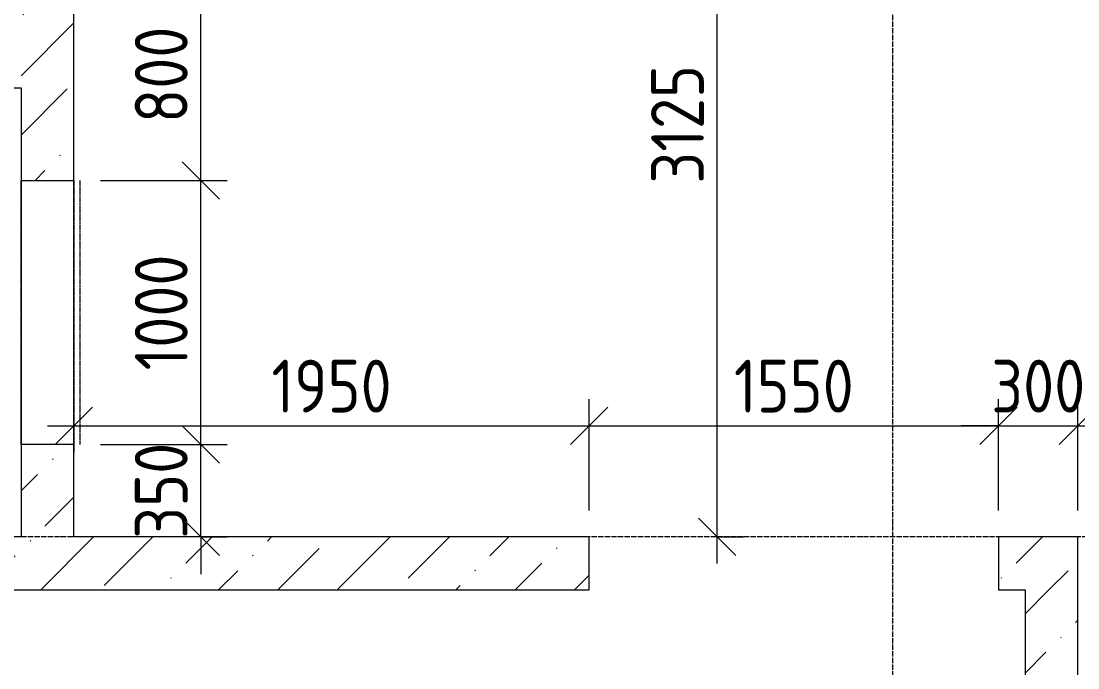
# Model space of a CAD drawing. Header units: millimetres. Extents: x -60946 to 138510, y -262288 to 24501.
# Drawn here: x -15616 to -11616, y -34555 to -32106 of the extents above; entities that cross this region are included whole.
import ezdxf

# ---------------------------------------------------------------- set-up
doc = ezdxf.new("R2010")
doc.units = ezdxf.units.MM
for name, pattern in [('ADSK_Линия сетки', [25, 20, -2.5, 0, -2.5]), ('ADSK_Невидимые', [5, 3, -2]), ('ADSK_Штриховая_ш2 п1_5', [4.5, 3, -1.5])]:
    doc.linetypes.add(name, pattern=pattern)
for name, color, linetype, lineweight in [('Двери', 7, 'Continuous', 9), ('Обобщенные модели', 7, 'ADSK_Невидимые', 18), ('Оборудование', 7, 'Continuous', 18), ('Оси', 7, 'Continuous', 9), ('Размеры', 7, 'Continuous', 9), ('Стены наружные', 7, 'Continuous', 18), ('Стены несущие', 7, 'Continuous', 30), ('Узлы', 7, 'Continuous', 18)]:
    doc.layers.add(name, color=color, linetype=linetype, lineweight=lineweight)
doc.styles.add('GOST Common_3', font='', dxfattribs={"width": 0.9, "height": 200})
doc.styles.get('GOST Common_3').set_extended_font_data('GOST Common')
doc.dimstyles.new('ADSK_Основной_2_0', dxfattribs={"dimscale": 304.8, "dimtxt": 201.142999, "dimasz": 0.463911, "dimexe": 0.328084, "dimexo": 0.328084, "dimgap": 0.164042, "dimtad": 1, "dimdec": 3, "dimrnd": 0.001, "dimdsep": 46, "dimtxsty": 'GOST Common_3', "dimblk1": 'OBLIQUE', "dimblk2": 'OBLIQUE', "dimsah": 1, "dimcen": 0.09, "dimdle": 0.328084, "dimazin": 2, "dimtfac": 1, "dimtdec": 4, "dimtix": 1, "dimtmove": 0, "dimatfit": 3, "dimfxl": 1, "dimtvp": 1, "dimtolj": 1, "dimtzin": 0, "dimlwd": 20, "dimlwe": 20, "dimarcsym": 2})
pattern_1 = [(45, (1283.93, -48864.63), (84.18955, 308.69595), [396.875, -79.375, 3.353, -76.022])]

# ---------------------------------------------------------------- blocks, each defined once
blk = doc.blocks.new('AS-Shakhta_lifta-GOST_5746-2003 - Лифт_3_2700х1700 проем 1001-883895-Кладочный план 1-го этажа')
at = {"layer": 'Узлы'}
blk.add_hatch(color=256, dxfattribs=at).paths.add_polyline_path([(412.5, -1000), (412.5, -920), (-412.5, -920), (-412.5, -1000), (114.8, -1000)])
at = {"layer": 'Обобщенные модели', "linetype": 'Continuous', "lineweight": 30}
for p, q in [((780, 1285), (-620, 1285)), ((-620, 1230), (-620, 1285)), ((-267, 1235), (-267, 1285)), ((-267, 1285), (77, 1285)), ((77, 1285), (77, 1235)), ((83, 1235), (83, 1285)), ((83, 1285), (427, 1285)), ((427, 1285), (427, 1235)), ((780, 1230), (780, 1285)), ((-270, 1230), (-620, 1230)), ((77, 1235), (-267, 1235)), ((427, 1235), (83, 1235)), ((430, 1230), (780, 1230))]:
    blk.add_line(p, q, dxfattribs=at)
at = {"layer": 'Обобщенные модели'}
for p, q in [((-270, 1235), (-270, 1285)), ((430, 1235), (430, 1285))]:
    blk.add_line(p, q, dxfattribs=at)
at = {"layer": 'Оборудование'}
for p, q in [((-770, -1350), (-770, 1350)), ((-770, 1350), (930, 1350)), ((930, 1350), (930, -1350)), ((-550, -870), (-550, 1230)), ((550, -870), (-550, 1230)), ((-550, -870), (550, 1230)), ((550, 1230), (-550, 1230)), ((-550, 1230), (-550, -870)), ((550, 1230), (550, -870)), ((550, -870), (550, 1230)), ((550, -870), (-550, -870)), ((-550, -870), (550, -870)), ((930, -1350), (-770, -1350))]:
    blk.add_line(p, q, dxfattribs=at)
at = {"layer": 'Узлы'}
for p, q in [((412.5, -920), (-412.5, -920)), ((-412.5, -920), (-412.5, -1000)), ((412.5, -1000), (412.5, -920)), ((-412.5, -1000), (412.5, -1000))]:
    blk.add_line(p, q, dxfattribs=at)
blk = doc.blocks.new('ADSK_Дверь_Проем - ADSK_Дверь_Проем-730830-Кладочный план 1-го этажа')
at = {"layer": 'Двери', "linetype": 'ADSK_Штриховая_ш2 п1_5'}
for p, q in [((-500, 100), (500, 100)), ((-500, -100), (500, -100))]:
    blk.add_line(p, q, dxfattribs=at)
blk = doc.blocks.new('ADSK_Дверь_Проем - ADSK_Дверь_Проем-3382410-Кладочный план 1-го этажа')
at = {"layer": 'Двери', "linetype": 'ADSK_Штриховая_ш2 п1_5'}
for p, q in [((-500.1, 11), (500.1, 11)), ((-500.1, -11), (500.1, -11))]:
    blk.add_line(p, q, dxfattribs=at)
blk = doc.blocks.new('_Oblique')
at = {"color": 0, "linetype": 'ByBlock', "lineweight": -2}
blk.add_line((-0.5, -0.5), (0.5, 0.5), dxfattribs=at)
blk = doc.blocks.new('*D4097')
at = {"layer": 'Defpoints', "color": 0, "transparency": 16777216}
for p in [(-15416.1, -33709.7), (-14935.7, -33709.7), (-15035.7, -34059.7)]:
    blk.add_point(p, dxfattribs=at)
at = {"layer": 'Размеры', "color": 0, "lineweight": 20, "transparency": 16777216}
for p, q in [((-14935.7, -33709.7), (-14935.7, -33568.3)), ((-15316.1, -33709.7), (-14835.7, -33709.7)), ((-14935.7, -34059.7), (-14935.7, -33709.7)), ((-14935.7, -34059.7), (-14835.7, -34059.7)), ((-14935.7, -34059.7), (-14935.7, -34201.1))]:
    blk.add_line(p, q, dxfattribs=at)
at = {"layer": 'Размеры', "color": 0, "lineweight": 20, "transparency": 16777216, "xscale": 141.4, "yscale": 141.4, "zscale": 141.4}
for p, rotation in [((-14935.7, -33709.7), 270), ((-14935.7, -34059.7), 90)]:
    blk.add_blockref('_Oblique', p, dxfattribs=dict(at, rotation=rotation))
at = {"layer": 'Размеры', "color": 0, "lineweight": 9, "transparency": 16777216, "insert": (-15085.7, -33884.7), "char_height": 200, "width": 454.106, "attachment_point": 5, "rotation": 90, "style": 'GOST Common_3'}
blk.add_mtext('\\A1;350', dxfattribs=at)
blk = doc.blocks.new('*D4098')
at = {"layer": 'Defpoints', "color": 0, "transparency": 16777216}
for p in [(-15416.1, -32709.7), (-14935.7, -32709.7), (-15416.1, -33709.7)]:
    blk.add_point(p, dxfattribs=at)
at = {"layer": 'Размеры', "color": 0, "lineweight": 20, "transparency": 16777216}
for p, q in [((-14935.7, -33809.7), (-14935.7, -32609.7)), ((-15316.1, -32709.7), (-14835.7, -32709.7)), ((-15316.1, -33709.7), (-14835.7, -33709.7))]:
    blk.add_line(p, q, dxfattribs=at)
at = {"layer": 'Размеры', "color": 0, "lineweight": 20, "transparency": 16777216, "xscale": 141.4, "yscale": 141.4, "zscale": 141.4}
for p, rotation in [((-14935.7, -32709.7), 90), ((-14935.7, -33709.7), 270)]:
    blk.add_blockref('_Oblique', p, dxfattribs=dict(at, rotation=rotation))
at = {"layer": 'Размеры', "color": 0, "lineweight": 9, "transparency": 16777216, "insert": (-15085.7, -33209.7), "char_height": 200, "width": 560.473, "attachment_point": 5, "rotation": 90, "style": 'GOST Common_3'}
blk.add_mtext('\\A1;1000', dxfattribs=at)
blk = doc.blocks.new('*D4099')
at = {"layer": 'Defpoints', "color": 0, "transparency": 16777216}
for p in [(-15416.1, -31909.7), (-14935.7, -31909.7), (-15416.1, -32709.7)]:
    blk.add_point(p, dxfattribs=at)
at = {"layer": 'Размеры', "color": 0, "lineweight": 20, "transparency": 16777216}
for p, q in [((-14935.7, -32809.7), (-14935.7, -31809.7)), ((-15316.1, -31909.7), (-14835.7, -31909.7)), ((-15316.1, -32709.7), (-14835.7, -32709.7))]:
    blk.add_line(p, q, dxfattribs=at)
at = {"layer": 'Размеры', "color": 0, "lineweight": 20, "transparency": 16777216, "xscale": 141.4, "yscale": 141.4, "zscale": 141.4}
for p, rotation in [((-14935.7, -31909.7), 90), ((-14935.7, -32709.7), 270)]:
    blk.add_blockref('_Oblique', p, dxfattribs=dict(at, rotation=rotation))
at = {"layer": 'Размеры', "color": 0, "lineweight": 9, "transparency": 16777216, "insert": (-15085.7, -32309.7), "char_height": 200, "width": 454.106, "attachment_point": 5, "rotation": 90, "style": 'GOST Common_3'}
blk.add_mtext('\\A1;800', dxfattribs=at)
blk = doc.blocks.new('*D4104')
at = {"layer": 'Defpoints', "color": 0, "transparency": 16777216}
for p in [(-12981.6, -30934.7), (-12591.1, -30934.7), (-13081.5, -34059.7)]:
    blk.add_point(p, dxfattribs=at)
at = {"layer": 'Размеры', "color": 0, "lineweight": 20, "transparency": 16777216}
for p, q in [((-12981.6, -34159.7), (-12981.6, -30834.7)), ((-12691.1, -30934.7), (-13081.6, -30934.7)), ((-12981.5, -34059.7), (-12881.6, -34059.7))]:
    blk.add_line(p, q, dxfattribs=at)
at = {"layer": 'Размеры', "color": 0, "lineweight": 20, "transparency": 16777216, "xscale": 141.4, "yscale": 141.4, "zscale": 141.4}
for p, rotation in [((-12981.6, -30934.7), 90), ((-12981.6, -34059.7), 270)]:
    blk.add_blockref('_Oblique', p, dxfattribs=dict(at, rotation=rotation))
at = {"layer": 'Размеры', "color": 0, "lineweight": 9, "transparency": 16777216, "insert": (-13131.6, -32497.2), "char_height": 200, "width": 560.473, "attachment_point": 5, "rotation": 90, "style": 'GOST Common_3'}
blk.add_mtext('\\A1;3125', dxfattribs=at)
blk = doc.blocks.new('*D4106')
at = {"layer": 'Defpoints', "color": 0, "transparency": 16777216}
for p in [(-15416.1, -33538.5), (-13466.1, -33638.5), (-13466.1, -34059.7)]:
    blk.add_point(p, dxfattribs=at)
at = {"layer": 'Размеры', "color": 0, "lineweight": 20, "transparency": 16777216}
for p, q in [((-13466.1, -33959.7), (-13466.1, -33538.5)), ((-15516.1, -33638.5), (-13366.1, -33638.5)), ((-15416.1, -33638.5), (-15416.1, -33738.5))]:
    blk.add_line(p, q, dxfattribs=at)
at = {"layer": 'Размеры', "color": 0, "lineweight": 20, "transparency": 16777216, "xscale": 141.4, "yscale": 141.4, "zscale": 141.4, "rotation": 180}
blk.add_blockref('_Oblique', (-15416.1, -33638.5), dxfattribs=at)
at = {"layer": 'Размеры', "color": 0, "lineweight": 20, "transparency": 16777216, "xscale": 141.4, "yscale": 141.4, "zscale": 141.4}
blk.add_blockref('_Oblique', (-13466.1, -33638.5), dxfattribs=at)
at = {"layer": 'Размеры', "color": 0, "lineweight": 9, "transparency": 16777216, "insert": (-14441.1, -33488.5), "char_height": 200, "width": 560.473, "attachment_point": 5, "style": 'GOST Common_3'}
blk.add_mtext('\\A1;1950', dxfattribs=at)
blk = doc.blocks.new('*D4107')
at = {"layer": 'Defpoints', "color": 0, "transparency": 16777216}
for p in [(-11916.1, -33638.5), (-13466.1, -34059.7), (-11916.1, -34059.7)]:
    blk.add_point(p, dxfattribs=at)
at = {"layer": 'Размеры', "color": 0, "lineweight": 20, "transparency": 16777216}
for p, q in [((-13466.1, -33959.7), (-13466.1, -33538.5)), ((-11916.1, -33959.7), (-11916.1, -33538.5)), ((-13566.1, -33638.5), (-11816.1, -33638.5))]:
    blk.add_line(p, q, dxfattribs=at)
at = {"layer": 'Размеры', "color": 0, "lineweight": 20, "transparency": 16777216, "xscale": 141.4, "yscale": 141.4, "zscale": 141.4, "rotation": 180}
blk.add_blockref('_Oblique', (-13466.1, -33638.5), dxfattribs=at)
at = {"layer": 'Размеры', "color": 0, "lineweight": 20, "transparency": 16777216, "xscale": 141.4, "yscale": 141.4, "zscale": 141.4}
blk.add_blockref('_Oblique', (-11916.1, -33638.5), dxfattribs=at)
at = {"layer": 'Размеры', "color": 0, "lineweight": 9, "transparency": 16777216, "insert": (-12691.1, -33488.5), "char_height": 200, "width": 560.473, "attachment_point": 5, "style": 'GOST Common_3'}
blk.add_mtext('\\A1;1550', dxfattribs=at)
blk = doc.blocks.new('*D4108')
at = {"layer": 'Defpoints', "color": 0, "transparency": 16777216}
for p in [(-11616.1, -33638.5), (-11916.1, -34059.7), (-11616.1, -34059.7)]:
    blk.add_point(p, dxfattribs=at)
at = {"layer": 'Размеры', "color": 0, "lineweight": 20, "transparency": 16777216}
for p, q in [((-11916.1, -33959.7), (-11916.1, -33538.5)), ((-11616.1, -33959.7), (-11616.1, -33538.5)), ((-11916.1, -33638.5), (-12057.5, -33638.5)), ((-11916.1, -33638.5), (-11616.1, -33638.5)), ((-11616.1, -33638.5), (-11474.7, -33638.5))]:
    blk.add_line(p, q, dxfattribs=at)
at = {"layer": 'Размеры', "color": 0, "lineweight": 20, "transparency": 16777216, "xscale": 141.4, "yscale": 141.4, "zscale": 141.4}
blk.add_blockref('_Oblique', (-11916.1, -33638.5), dxfattribs=at)
at = {"layer": 'Размеры', "color": 0, "lineweight": 20, "transparency": 16777216, "xscale": 141.4, "yscale": 141.4, "zscale": 141.4, "rotation": 180}
blk.add_blockref('_Oblique', (-11616.1, -33638.5), dxfattribs=at)
at = {"layer": 'Размеры', "color": 0, "lineweight": 9, "transparency": 16777216, "insert": (-11766.1, -33488.5), "char_height": 200, "width": 454.106, "attachment_point": 5, "style": 'GOST Common_3'}
blk.add_mtext('\\A1;300', dxfattribs=at)

msp = doc.modelspace()

# ---------------------------------------------------------------- hatches: boundary and pattern name
at = {"layer": 'Стены наружные', "lineweight": 9}
h = msp.add_hatch(dxfattribs=at)
h.set_pattern_fill('FP_1', color=256, style=0, pattern_type=2)
h.set_pattern_definition(pattern_1)
h.paths.add_polyline_path([(-15416.0657, -34059.6624), (-15416.0657, -33709.6624), (-15616.0657, -33709.6624), (-15616.0657, -34059.6624)])
h.paths.add_polyline_path([(-15416.0657, -32709.6624), (-15416.0657, -31909.6624), (-15616.0657, -31909.6624), (-15616.0657, -32709.6624)])
h.paths.add_polyline_path([(-15416.0657, -30909.6624), (-15416.0657, -30259.6624), (-15616.0657, -30259.6624), (-15616.0657, -30909.6624)])
h = msp.add_hatch(dxfattribs=at)
h.set_pattern_fill('FP_1', color=256, style=0, pattern_type=2)
h.set_pattern_definition(pattern_1)
h.paths.add_polyline_path([(-15238.9058, -34259.6624), (-13466.0657, -34259.6624), (-13466.0657, -34059.6624), (-20216.0657, -34059.6624), (-20216.0657, -34259.6624), (-18183.8506, -34259.6624)])
h.paths.add_polyline_path([(-11816.0657, -34259.6624), (-11616.0657, -34259.6624), (-11616.0657, -34059.6624), (-11916.0657, -34059.6624), (-11916.0657, -34259.6624)])
h = msp.add_hatch(dxfattribs=at)
h.set_pattern_fill('FP_1', color=256, style=0, pattern_type=2)
h.set_pattern_definition(pattern_1)
h.paths.add_polyline_path([(-11616.0657, -37859.6624), (-11616.0657, -34259.6624), (-11816.0657, -34259.6624), (-11816.0657, -37859.6624), (-11641.0657, -37859.6624)])

# ---------------------------------------------------------------- linework, layer by layer
at = {"layer": 'Оси', "linetype": 'ADSK_Линия сетки', "lineweight": 5}
for p, q in [((-12316.0657, -59838.5137), (-12316.0657, -24363.7173)), ((-1213.4695, -34059.6624), (-23956.1623, -34059.6624))]:
    msp.add_line(p, q, dxfattribs=at)
at = {"layer": 'Стены несущие', "lineweight": 9}
for p, q in [((-15416.0657, -32709.6624), (-15416.0657, -31909.6624)), ((-15616.0657, -32709.6624), (-15416.0657, -32709.6624)), ((-15416.0657, -33709.6624), (-15616.0657, -33709.6624)), ((-15416.0657, -34059.6624), (-15416.0657, -33709.6624)), ((-13466.0657, -34059.6624), (-15416.0657, -34059.6624)), ((-13466.0657, -34259.6624), (-13466.0657, -34059.6624)), ((-11616.0657, -34059.6624), (-11916.0657, -34059.6624)), ((-11916.0657, -34059.6624), (-11916.0657, -34259.6624)), ((-11616.0657, -37734.6624), (-11616.0657, -34059.6624)), ((-20016.0657, -34259.6624), (-13466.0657, -34259.6624)), ((-11916.0657, -34259.6624), (-11816.0657, -34259.6624)), ((-11816.0657, -34259.6624), (-11816.0657, -37659.6624))]:
    msp.add_line(p, q, dxfattribs=at)

# ---------------------------------------------------------------- block references
at = {"layer": 'Двери'}
for name, p, rotation in [('ADSK_Дверь_Проем - ADSK_Дверь_Проем-730830-Кладочный план 1-го этажа', (-15516.0657, -33209.6624), 90.00000000000026), ('ADSK_Дверь_Проем - ADSK_Дверь_Проем-3382410-Кладочный план 1-го этажа', (-15405.0657, -33209.7265), 270.0000000000002)]:
    msp.add_blockref(name, p, dxfattribs=dict(at, rotation=rotation))
at = {"layer": 'Оборудование', "rotation": 270.0000000000001}
msp.add_blockref('AS-Shakhta_lifta-GOST_5746-2003 - Лифт_3_2700х1700 проем 1001-883895-Кладочный план 1-го этажа', (-16966.0657, -33129.6624), dxfattribs=at)

# ---------------------------------------------------------------- dimensions: what is measured, and where the dimension line sits
at = {"layer": 'Размеры', "lineweight": 9}
for base, p1, p2, override, picture, middle in [((-12981.5517, -30934.6624), (-13081.5366, -34059.6624), (-12591.0657, -30934.6624), {"dimpost": '<>', "dimfxl": 3163.255709}, '*D4104', (-13131.5517, -32497.1624)), ((-14935.7042, -31909.6624), (-15416.0657, -32709.6624), (-15416.0657, -31909.6624), {"dimpost": '<>', "dimfxl": 800}, '*D4099', (-15085.7042, -32309.6624)), ((-14935.7042, -32709.6624), (-15416.0657, -33709.6624), (-15416.0657, -32709.6624), {"dimpost": '<>', "dimfxl": 1000}, '*D4098', (-15085.7042, -33209.6624)), ((-14935.7042, -33709.6624), (-15035.6891, -34059.6624), (-15416.0657, -33709.6624), {"dimpost": '<>', "dimfxl": 516.900695}, '*D4097', (-15085.7042, -33884.6624))]:
    dim = msp.add_linear_dim(base=base, p1=p1, p2=p2, angle=90, dimstyle='ADSK_Основной_2_0', override=override, dxfattribs=at)
    dim.commit()
    dim.dimension.update_dxf_attribs({"geometry": picture, "text_midpoint": middle})
for base, p1, p2, override, picture, middle in [((-13466.0657, -33638.4916), (-15416.0657, -33538.5067), (-13466.0657, -34059.6624), {"dimpost": '<>', "dimfxl": 2018.440813}, '*D4106', (-14441.0657, -33488.4916)), ((-11916.0657, -33638.4916), (-13466.0657, -34059.6624), (-11916.0657, -34059.6624), {"dimpost": '<>', "dimfxl": 1550}, '*D4107', (-12691.0657, -33488.4916)), ((-11616.0657, -33638.4916), (-11916.0657, -34059.6624), (-11616.0657, -34059.6624), {"dimpost": '<>', "dimfxl": 300}, '*D4108', (-11766.0657, -33488.4916))]:
    dim = msp.add_linear_dim(base=base, p1=p1, p2=p2, dimstyle='ADSK_Основной_2_0', override=override, dxfattribs=at)
    dim.commit()
    dim.dimension.update_dxf_attribs({"geometry": picture, "text_midpoint": middle})

doc.saveas('drawing.dxf')
